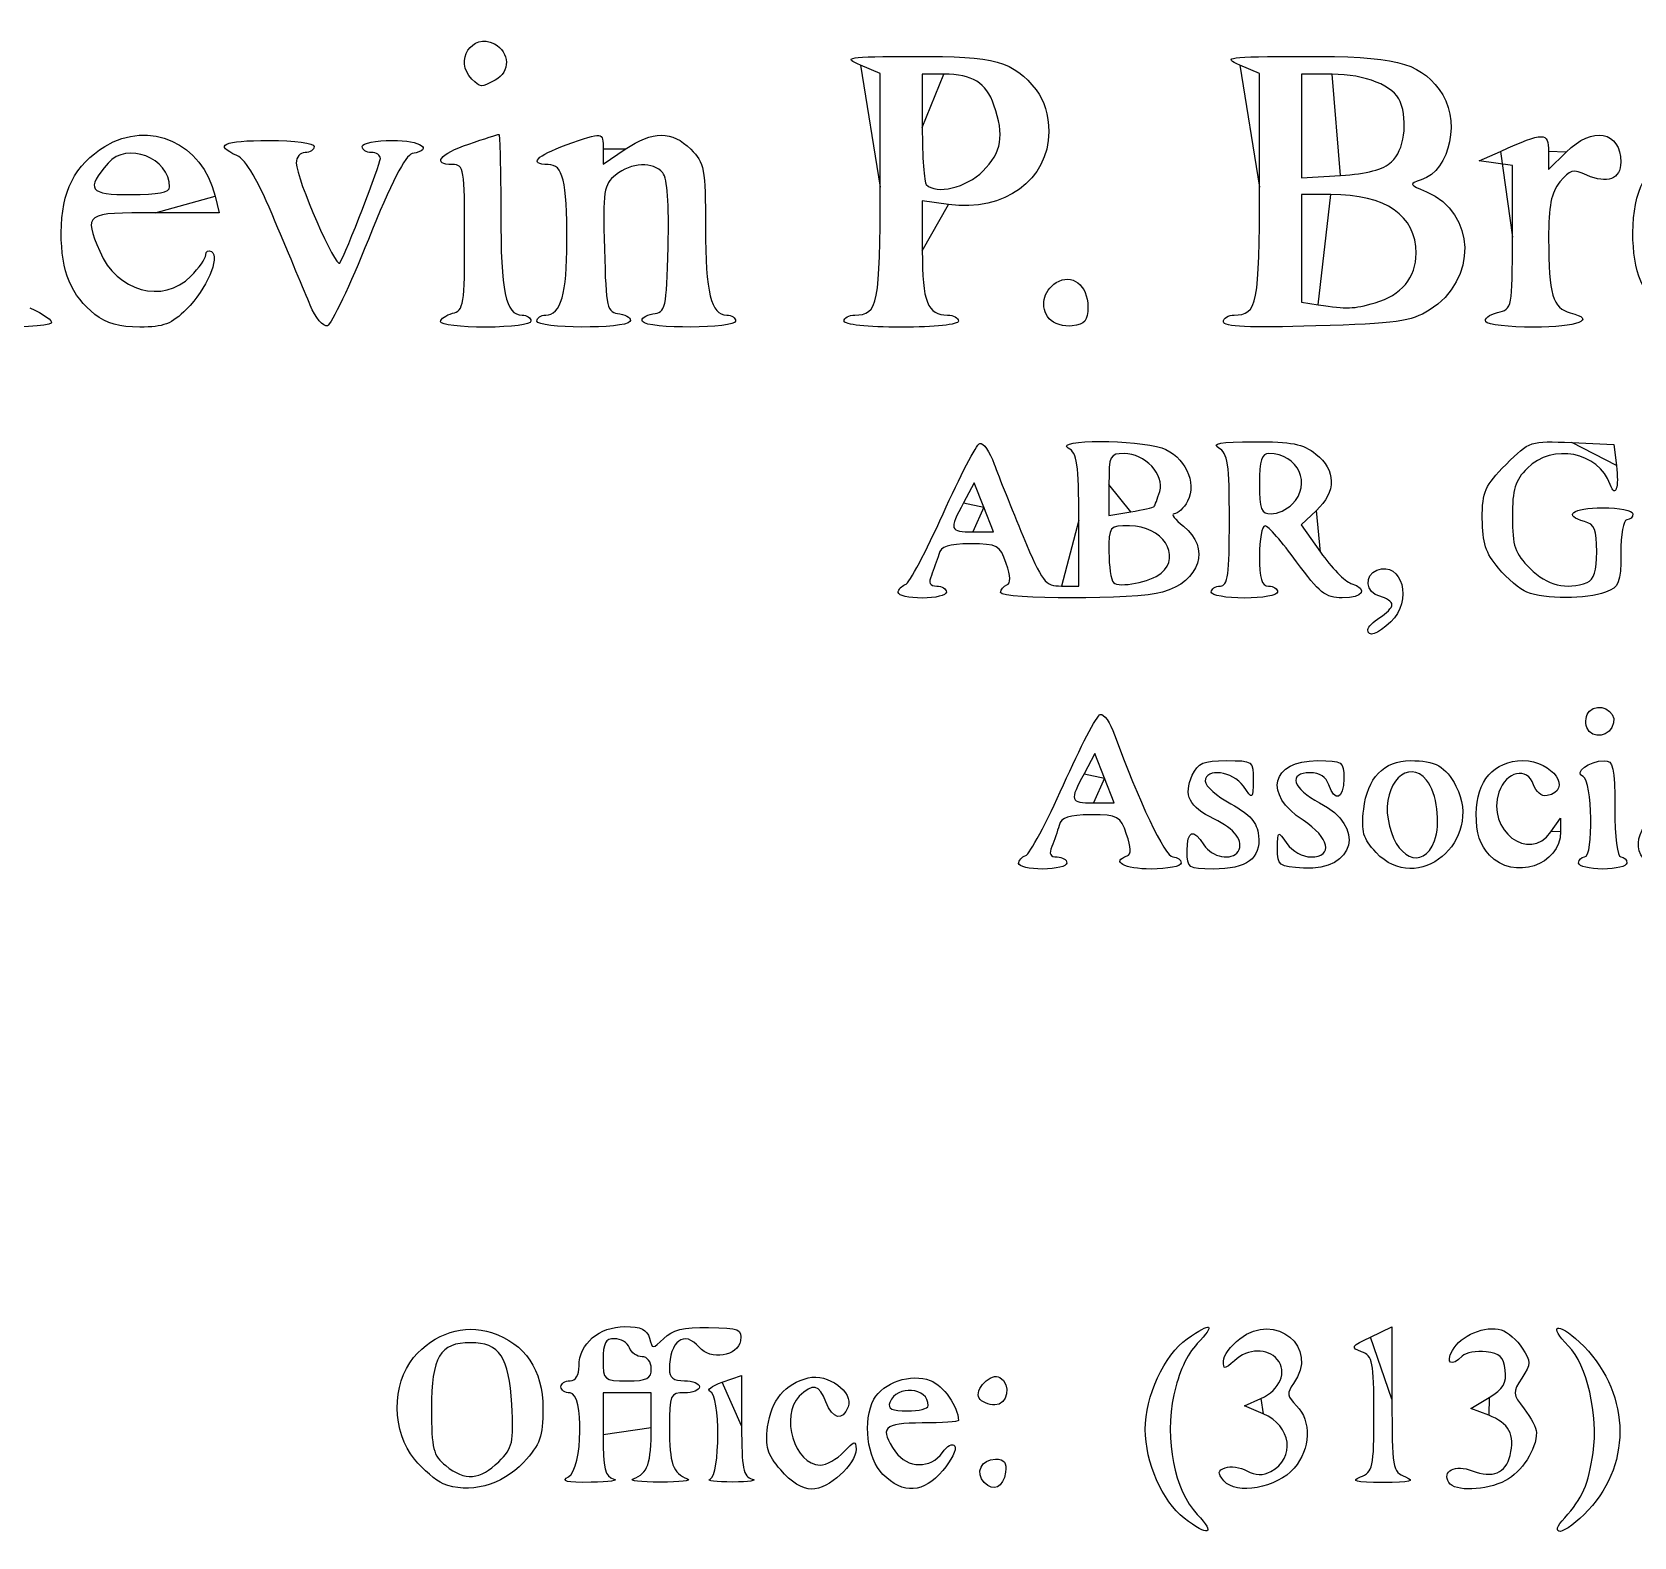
# Model space of a CAD drawing. Extents: x 1.04 to 4.15, y 7.76 to 9.54.
# Drawn here: x 2.197 to 3.084, y 8.709 to 9.542 of the extents above; entities that cross this region are included whole.
import ezdxf

# ---------------------------------------------------------------- set-up
doc = ezdxf.new("R2010")
doc.units = 0
doc.layers.add('Layer_1', color=7, linetype='CONTINUOUS')

msp = doc.modelspace()

# ---------------------------------------------------------------- linework, layer by layer
at = {"layer": 'Layer_1', "color": 7}
for points in [[(2.666429, 9.456621), (2.666429, 9.519449), (2.655595, 9.524158)], [(2.876429, 9.456621), (2.876429, 9.519449), (2.865595, 9.524158)], [(2.440429, 9.51646), (2.440429, 9.516461)], [(2.701648, 9.519127), (2.689762, 9.519127), (2.689762, 9.489683)], [(2.916594, 9.519127), (2.899762, 9.519127), (2.899762, 9.490406), (2.899762, 9.461684), (2.92124, 9.463052)], [(2.513095, 9.477561), (2.513095, 9.469328), (2.525227, 9.477561)], [(2.949573, 9.470623), (2.949573, 9.470623)], [(3.016429, 9.428969), (3.016429, 9.468684), (3.007262, 9.46995), (2.998095, 9.471216), (3.009762, 9.476439)], [(3.036429, 9.476275), (3.036429, 9.466307), (3.046172, 9.47605)], [(2.723352, 9.465537), (2.723352, 9.465537)], [(2.273095, 9.456719), (2.273095, 9.456719)], [(2.298306, 9.451627), (2.300485, 9.44246), (2.265123, 9.44246)], [(2.704345, 9.447001), (2.689762, 9.449), (2.689762, 9.421397)], [(2.915931, 9.452461), (2.899762, 9.452461), (2.899762, 9.422682), (2.899762, 9.392903), (2.908929, 9.391515)], [(2.350939, 9.391334), (2.350939, 9.391334)], [(2.940497, 9.392608), (2.940497, 9.392609)], [(2.231812, 9.386088), (2.231812, 9.386088)], [(2.423096, 9.382072), (2.423095, 9.382072)], [(2.476429, 9.382465), (2.476429, 9.382461)], [(2.646429, 9.382461), (2.646429, 9.382461)], [(2.760035, 9.383799), (2.760035, 9.383799)], [(2.856429, 9.382014), (2.856429, 9.382014)], [(3.001648, 9.382105), (3.001648, 9.382105)], [(3.04933, 9.315198), (3.072541, 9.314123), (3.074006, 9.302456)], [(2.723873, 9.279389), (2.718531, 9.292988), (2.712614, 9.281889)], [(2.793084, 9.29202), (2.793084, 9.274917), (2.805164, 9.276877)], [(2.717816, 9.26579), (2.729215, 9.26579), (2.723873, 9.279389), (2.723873, 9.279389)], [(2.818083, 9.279813), (2.818083, 9.279813)], [(2.894513, 9.281027), (2.894513, 9.281027)], [(2.907934, 9.277608), (2.89945, 9.269745), (2.910223, 9.254461)], [(2.766751, 9.23579), (2.776418, 9.23579), (2.776418, 9.272291)], [(2.821933, 9.242884), (2.821933, 9.242884)], [(2.676418, 9.232183), (2.676418, 9.232178)], [(2.849751, 9.232456), (2.849751, 9.232456)], [(3.024479, 9.232351), (3.024479, 9.232352)], [(2.936418, 9.211655), (2.936418, 9.211655)], [(3.057632, 9.157434), (3.057632, 9.157434)], [(2.79054, 9.12939), (2.785198, 9.142989), (2.779281, 9.13189)], [(2.784483, 9.11579), (2.795882, 9.11579), (2.79054, 9.12939), (2.79054, 9.12939)], [(3.037762, 9.099675), (3.043084, 9.107273), (3.043084, 9.099865)], [(2.886418, 9.090488), (2.886418, 9.090488)], [(2.973305, 9.094703), (2.973305, 9.094703)], [(2.743085, 9.082179), (2.743084, 9.082179)], [(2.836418, 9.089123), (2.836418, 9.089123)], [(2.940926, 9.08829), (2.940926, 9.08829)], [(3.003666, 9.086838), (3.003666, 9.086838)], [(3.053084, 9.082457), (3.053084, 9.082457)], [(2.937924, 8.820039), (2.949759, 8.825682), (2.949759, 8.785629)], [(2.539759, 8.802457), (2.539759, 8.802457)], [(2.579014, 8.795031), (2.589758, 8.798777), (2.589758, 8.770861)], [(2.539708, 8.769957), (2.539763, 8.789123), (2.52643, 8.789123), (2.513097, 8.789123), (2.513097, 8.766034)], [(2.693091, 8.782048), (2.693091, 8.782048)], [(2.72122, 8.78611), (2.72122, 8.78611)], [(2.878468, 8.777526), (2.868147, 8.781865), (2.877222, 8.786)], [(3.003281, 8.776738), (2.993486, 8.780436), (3.003502, 8.786527)], [(2.455274, 8.751003), (2.455274, 8.751003)], [(2.611372, 8.74646), (2.611372, 8.74646)], [(2.66794, 8.743972), (2.66794, 8.743972)], [(2.424487, 8.738849), (2.424486, 8.738849)], [(2.49393, 8.742724), (2.493925, 8.742724)], [(2.572258, 8.741331), (2.572259, 8.741331)], [(2.72406, 8.739488), (2.72406, 8.739488)], [(2.856744, 8.740405), (2.856744, 8.740404)], [(2.932259, 8.742561), (2.932259, 8.742561)], [(2.981245, 8.739413), (2.981245, 8.739413)], [(2.834789, 8.719694), (2.834789, 8.719694)], [(3.045427, 8.719957), (3.045427, 8.719957)]]:
    msp.add_lwpolyline(points, close=True, dxfattribs=at)
for points in [[(2.440429, 9.516461), (2.430364, 9.526525), (2.440586, 9.542488), (2.452882, 9.535908)], [(2.452882, 9.535908), (2.461549, 9.53127), (2.461783, 9.520444), (2.453314, 9.515911)], [(2.655595, 9.524158), (2.645484, 9.528552), (2.647496, 9.528875), (2.685761, 9.528997)], [(2.685761, 9.528997), (2.730348, 9.529139), (2.740223, 9.526401), (2.752801, 9.510411)], [(2.865595, 9.524158), (2.855568, 9.528516), (2.858179, 9.528876), (2.900702, 9.528997)], [(2.900702, 9.528997), (2.95135, 9.52914), (2.963774, 9.526124), (2.975869, 9.510748)], [(2.453314, 9.515911), (2.445279, 9.511611), (2.445278, 9.511611), (2.440429, 9.51646)], [(2.729411, 9.502034), (2.725024, 9.51462), (2.717703, 9.519127), (2.701648, 9.519127)], [(2.954358, 9.503978), (2.951048, 9.512604), (2.934787, 9.519127), (2.916594, 9.519127)], [(2.752801, 9.510411), (2.757402, 9.504561), (2.759762, 9.496716), (2.759762, 9.487267)], [(2.975869, 9.510748), (2.988131, 9.495159), (2.982304, 9.465832), (2.96591, 9.460629)], [(2.723352, 9.465537), (2.733789, 9.475975), (2.735308, 9.48512), (2.729411, 9.502034)], [(2.949573, 9.470623), (2.956398, 9.476799), (2.958681, 9.492713), (2.954358, 9.503978)], [(2.237231, 9.479145), (2.261978, 9.494233), (2.291323, 9.481012), (2.298306, 9.451627)], [(2.689762, 9.489683), (2.689762, 9.473488), (2.690762, 9.459238), (2.691984, 9.458016)], [(3.046172, 9.47605), (3.060697, 9.490575), (3.076429, 9.487681), (3.076429, 9.470484)], [(2.273095, 9.456719), (2.273095, 9.472786), (2.249457, 9.481998), (2.239119, 9.46996)], [(2.310406, 9.474084), (2.297341, 9.479965), (2.302611, 9.48246), (2.328095, 9.48246)], [(2.328095, 9.48246), (2.34254, 9.48246), (2.353095, 9.481053), (2.353095, 9.479127)], [(2.379762, 9.479127), (2.379762, 9.48096), (2.387262, 9.48246), (2.396429, 9.48246)], [(2.396429, 9.48246), (2.412181, 9.48246), (2.419646, 9.477544), (2.407457, 9.475197)], [(2.429762, 9.469127), (2.418001, 9.469127), (2.422624, 9.475007), (2.438689, 9.48048)], [(2.438689, 9.48048), (2.447266, 9.483403), (2.454766, 9.485794), (2.455356, 9.485794)], [(2.455356, 9.485794), (2.455946, 9.485794), (2.456429, 9.466195), (2.456429, 9.442241)], [(2.482707, 9.469127), (2.471489, 9.469127), (2.476057, 9.474097), (2.492709, 9.480011)], [(2.492709, 9.480011), (2.513334, 9.487337), (2.513095, 9.487365), (2.513095, 9.477561)], [(2.525227, 9.477561), (2.540575, 9.487976), (2.551201, 9.487991), (2.56158, 9.477617)], [(2.759762, 9.487267), (2.759762, 9.46068), (2.735129, 9.442781), (2.704345, 9.447001)], [(3.009762, 9.476439), (3.034034, 9.487305), (3.036429, 9.48729), (3.036429, 9.476275)], [(2.213108, 9.431462), (2.213119, 9.454099), (2.220692, 9.469061), (2.237231, 9.479145)], [(2.33163, 9.43746), (2.322116, 9.460253), (2.315405, 9.471834), (2.310406, 9.474084)], [(2.348095, 9.475794), (2.345345, 9.475794), (2.343148, 9.473169), (2.343212, 9.46996)], [(2.353095, 9.479127), (2.353095, 9.477294), (2.350845, 9.475794), (2.348095, 9.475794)], [(2.367338, 9.414569), (2.370777, 9.420132), (2.389762, 9.469221), (2.389762, 9.472547)], [(2.384762, 9.475794), (2.382012, 9.475794), (2.379762, 9.477294), (2.379762, 9.479127)], [(2.407457, 9.475197), (2.403664, 9.474467), (2.395725, 9.458926), (2.38319, 9.427697)], [(2.389762, 9.472547), (2.389762, 9.474333), (2.387512, 9.475794), (2.384762, 9.475794)], [(2.546137, 9.464484), (2.540839, 9.470868), (2.52862, 9.470314), (2.519993, 9.463299)], [(2.56158, 9.477617), (2.569239, 9.469958), (2.569762, 9.467174), (2.569762, 9.434064)], [(2.92124, 9.463052), (2.936043, 9.463994), (2.944848, 9.466347), (2.949573, 9.470623)], [(3.076429, 9.470484), (3.076429, 9.461157), (3.068761, 9.458207), (3.057664, 9.463263)], [(3.083108, 9.431462), (3.083119, 9.454099), (3.090692, 9.469061), (3.107231, 9.479145)], [(2.239119, 9.46996), (2.226488, 9.455254), (2.22847, 9.45246), (2.251533, 9.45246)], [(2.343212, 9.46996), (2.343391, 9.461046), (2.365166, 9.411054), (2.367338, 9.414569)], [(2.436429, 9.428815), (2.436429, 9.466905), (2.436061, 9.469127), (2.429762, 9.469127)], [(2.49305, 9.426408), (2.492994, 9.460489), (2.490902, 9.469127), (2.482707, 9.469127)], [(2.519993, 9.463299), (2.513349, 9.457896), (2.512891, 9.454883), (2.513791, 9.422466)], [(2.549045, 9.423651), (2.549671, 9.447473), (2.548677, 9.461424), (2.546137, 9.464484)], [(2.691984, 9.458016), (2.697655, 9.452345), (2.714103, 9.456289), (2.723352, 9.465537)], [(3.057664, 9.463263), (3.050012, 9.46675), (3.048232, 9.466299), (3.042704, 9.459471)], [(2.251533, 9.45246), (2.266808, 9.45246), (2.273095, 9.453702), (2.273095, 9.456719)], [(2.652429, 9.385794), (2.665277, 9.385794), (2.666429, 9.39162), (2.666429, 9.456621)], [(2.862429, 9.385794), (2.875277, 9.385794), (2.876429, 9.39162), (2.876429, 9.456621)], [(2.96591, 9.460629), (2.959036, 9.458448), (2.959189, 9.4581), (2.968779, 9.454067)], [(2.968779, 9.454067), (2.996352, 9.442474), (2.997273, 9.4051), (2.970396, 9.388489)], [(3.042704, 9.459471), (3.037856, 9.453485), (3.036439, 9.446308), (3.036474, 9.427924)], [(2.963095, 9.419986), (2.963095, 9.440953), (2.946383, 9.452461), (2.915931, 9.452461)], [(2.265123, 9.44246), (2.226008, 9.44246), (2.22561, 9.442184), (2.23441, 9.421122)], [(2.350939, 9.391334), (2.347972, 9.39837), (2.339283, 9.419127), (2.33163, 9.43746)], [(2.456429, 9.442241), (2.456429, 9.398595), (2.459101, 9.385794), (2.468213, 9.385794)], [(2.231812, 9.386088), (2.218631, 9.396456), (2.213094, 9.409888), (2.213108, 9.431462)], [(2.38319, 9.427697), (2.372944, 9.402169), (2.36271, 9.380665), (2.360447, 9.379911)], [(2.429762, 9.38676), (2.435965, 9.388382), (2.436429, 9.391306), (2.436429, 9.428815)], [(2.481311, 9.385794), (2.489671, 9.385794), (2.493097, 9.397647), (2.49305, 9.426408)], [(2.569762, 9.434064), (2.569762, 9.398121), (2.572771, 9.385798), (2.581546, 9.385798)], [(3.008118, 9.387168), (3.016395, 9.389246), (3.016429, 9.389416), (3.016429, 9.428969)], [(3.036474, 9.427924), (3.03653, 9.397157), (3.038781, 9.3895), (3.048471, 9.387068)], [(3.101812, 9.386088), (3.088631, 9.396456), (3.083094, 9.409888), (3.083108, 9.431462)], [(2.23441, 9.421122), (2.243756, 9.398753), (2.269356, 9.391751), (2.284913, 9.407309)], [(2.29623, 9.420917), (2.301187, 9.417853), (2.293515, 9.400059), (2.282476, 9.38902)], [(2.284913, 9.407309), (2.289413, 9.411809), (2.293095, 9.417147), (2.293095, 9.419172)], [(2.293095, 9.419172), (2.293095, 9.421197), (2.294506, 9.421982), (2.29623, 9.420917)], [(2.513791, 9.422466), (2.51472, 9.388977), (2.515088, 9.387419), (2.522311, 9.386394)], [(2.540546, 9.386394), (2.547791, 9.387423), (2.548134, 9.388923), (2.549045, 9.423651)], [(2.689762, 9.421397), (2.689762, 9.392914), (2.692562, 9.385794), (2.703762, 9.385794)], [(2.940497, 9.392609), (2.95483, 9.396589), (2.963095, 9.406603), (2.963095, 9.419986)], [(2.763929, 9.403753), (2.772479, 9.409138), (2.781429, 9.402325), (2.781429, 9.390431)], [(2.760035, 9.383799), (2.754726, 9.390195), (2.756453, 9.399045), (2.763929, 9.403753)], [(2.360447, 9.379911), (2.35815, 9.379146), (2.353952, 9.384189), (2.350939, 9.391334)], [(2.908929, 9.391515), (2.925337, 9.389029), (2.927931, 9.389119), (2.940497, 9.392608)], [(2.207525, 9.381338), (2.204159, 9.377972), (2.136428, 9.378705), (2.136428, 9.382106)], [(2.195831, 9.389769), (2.203476, 9.386346), (2.208739, 9.382552), (2.207525, 9.381338)], [(2.256622, 9.379127), (2.245483, 9.379127), (2.237987, 9.38123), (2.231812, 9.386088)], [(2.282476, 9.38902), (2.274262, 9.380806), (2.269873, 9.379127), (2.256622, 9.379127)], [(2.423095, 9.382072), (2.423095, 9.383691), (2.426095, 9.385801), (2.429762, 9.38676)], [(2.448096, 9.379127), (2.434346, 9.379127), (2.423096, 9.380452), (2.423096, 9.382072)], [(2.473096, 9.38246), (2.473096, 9.380535), (2.46254, 9.379127), (2.448096, 9.379127)], [(2.468213, 9.385794), (2.470898, 9.385794), (2.473096, 9.384294), (2.473096, 9.38246)], [(2.476429, 9.382461), (2.476429, 9.384294), (2.478626, 9.385794), (2.481311, 9.385794)], [(2.527948, 9.382227), (2.525338, 9.378004), (2.476429, 9.378231), (2.476429, 9.382465)], [(2.522311, 9.386394), (2.526464, 9.385804), (2.529, 9.38393), (2.527948, 9.382227)], [(2.534909, 9.382227), (2.533857, 9.38393), (2.536394, 9.385805), (2.540546, 9.386394)], [(2.586429, 9.382465), (2.586429, 9.37823), (2.537519, 9.378004), (2.534909, 9.382227)], [(2.581546, 9.385798), (2.584231, 9.385798), (2.586429, 9.384298), (2.586429, 9.382465)], [(2.646429, 9.382461), (2.646429, 9.384294), (2.649129, 9.385794), (2.652429, 9.385794)], [(2.678095, 9.379127), (2.659206, 9.379127), (2.646429, 9.380472), (2.646429, 9.382461)], [(2.709762, 9.382461), (2.709762, 9.380472), (2.696984, 9.379127), (2.678095, 9.379127)], [(2.703762, 9.385794), (2.707062, 9.385794), (2.709762, 9.384294), (2.709762, 9.382461)], [(2.77281, 9.379792), (2.76807, 9.379241), (2.762321, 9.381044), (2.760035, 9.383799)], [(2.781429, 9.390431), (2.781429, 9.382547), (2.779861, 9.380612), (2.77281, 9.379792)], [(2.856429, 9.382014), (2.856429, 9.384093), (2.859129, 9.385794), (2.862429, 9.385794)], [(2.907635, 9.379791), (2.870774, 9.378671), (2.856429, 9.379293), (2.856429, 9.382014)], [(2.970396, 9.388489), (2.960266, 9.382229), (2.952523, 9.381155), (2.907635, 9.379791)], [(3.001648, 9.382105), (3.000636, 9.383743), (3.003548, 9.386021), (3.008118, 9.387168)], [(3.028095, 9.379127), (3.014562, 9.379127), (3.002661, 9.380467), (3.001648, 9.382105)], [(3.048471, 9.387068), (3.063421, 9.383316), (3.052674, 9.379127), (3.028095, 9.379127)], [(2.701251, 9.275734), (2.710562, 9.29656), (2.719725, 9.314114), (2.721612, 9.314743)], [(2.721612, 9.314743), (2.723499, 9.315372), (2.727079, 9.31024), (2.729567, 9.303338)], [(2.770584, 9.312189), (2.762425, 9.316942), (2.808654, 9.316987), (2.822272, 9.312245)], [(2.776418, 9.272291), (2.776418, 9.303537), (2.775578, 9.309281), (2.770584, 9.312189)], [(2.822272, 9.312245), (2.834942, 9.307828), (2.8421, 9.293079), (2.83658, 9.282764)], [(2.853918, 9.312189), (2.849581, 9.314715), (2.854597, 9.315613), (2.873468, 9.315688)], [(2.859751, 9.27229), (2.859751, 9.303537), (2.858911, 9.309281), (2.853918, 9.312189)], [(2.873468, 9.315688), (2.8942, 9.315766), (2.900462, 9.314523), (2.907635, 9.308881)], [(3.012934, 9.30309), (3.026074, 9.31623), (3.026194, 9.31627), (3.04933, 9.315198)], [(3.070545, 9.292039), (3.064148, 9.310059), (3.038657, 9.314998), (3.0246, 9.300941)], [(2.729567, 9.303338), (2.732055, 9.296436), (2.739264, 9.278415), (2.745588, 9.26329)], [(2.801418, 9.309123), (2.793612, 9.309123), (2.793084, 9.30804), (2.793084, 9.29202)], [(2.821174, 9.288119), (2.824045, 9.297466), (2.81308, 9.309123), (2.801418, 9.309123)], [(2.881637, 9.309123), (2.877596, 9.309123), (2.876418, 9.30536), (2.876418, 9.292456)], [(2.894513, 9.281027), (2.905623, 9.292138), (2.897839, 9.309123), (2.881637, 9.309123)], [(2.907635, 9.308881), (2.918862, 9.300049), (2.918979, 9.287845), (2.907934, 9.277608)], [(2.999751, 9.273104), (2.999751, 9.288231), (3.001066, 9.291222), (3.012934, 9.30309)], [(3.074006, 9.302456), (3.075523, 9.290382), (3.073401, 9.283995), (3.070545, 9.292039)], [(3.0246, 9.300941), (3.017853, 9.294194), (3.016418, 9.289471), (3.016418, 9.274018)], [(2.818083, 9.279813), (2.818546, 9.28035), (2.819936, 9.284088), (2.821174, 9.288119)], [(2.876418, 9.292456), (2.876418, 9.278217), (2.877354, 9.275789), (2.882846, 9.275789)], [(2.68037, 9.236551), (2.682543, 9.237276), (2.69194, 9.254908), (2.701251, 9.275734)], [(2.712614, 9.281889), (2.704516, 9.266697), (2.704809, 9.26579), (2.717816, 9.26579)], [(2.805164, 9.276877), (2.811808, 9.277955), (2.817622, 9.279277), (2.818083, 9.279813)], [(2.829184, 9.275794), (2.827168, 9.275794), (2.829471, 9.272686), (2.834302, 9.268886)], [(2.83658, 9.282764), (2.834528, 9.278931), (2.8312, 9.275794), (2.829184, 9.275794)], [(2.882846, 9.275789), (2.886382, 9.275789), (2.891632, 9.278146), (2.894513, 9.281027)], [(3.056418, 9.27149), (3.043957, 9.274749), (3.049688, 9.279123), (3.066418, 9.279123)], [(3.066418, 9.279123), (3.075584, 9.279123), (3.083084, 9.277623), (3.083084, 9.275789)], [(3.083084, 9.275789), (3.083084, 9.273956), (3.081584, 9.272456), (3.079751, 9.272456)], [(2.804513, 9.269123), (2.793255, 9.269123), (2.793084, 9.268907), (2.793084, 9.254678)], [(2.821933, 9.242884), (2.833545, 9.252521), (2.822522, 9.269123), (2.804513, 9.269123)], [(2.834302, 9.268886), (2.849518, 9.256917), (2.843595, 9.238344), (2.822647, 9.232336)], [(2.854751, 9.235789), (2.858891, 9.235789), (2.859751, 9.242067), (2.859751, 9.27229)], [(2.87947, 9.269123), (2.877791, 9.269123), (2.876418, 9.261623), (2.876418, 9.252456)], [(2.89697, 9.24922), (2.889023, 9.260166), (2.881148, 9.269123), (2.87947, 9.269123)], [(3.008646, 9.24573), (3.001583, 9.254124), (2.999751, 9.259761), (2.999751, 9.273104)], [(3.016418, 9.274018), (3.016418, 9.257748), (3.017703, 9.253992), (3.026161, 9.245533)], [(3.063084, 9.254791), (3.063084, 9.266943), (3.061835, 9.270074), (3.056418, 9.27149)], [(3.079751, 9.272456), (3.077918, 9.272456), (3.076418, 9.264169), (3.076418, 9.25404)], [(2.716481, 9.259128), (2.70415, 9.259128), (2.700148, 9.257804), (2.698852, 9.253295)], [(2.736197, 9.24833), (2.73266, 9.258476), (2.73147, 9.259128), (2.716481, 9.259128)], [(2.745588, 9.26329), (2.75624, 9.23781), (2.757795, 9.23579), (2.766751, 9.23579)], [(2.698852, 9.253295), (2.69793, 9.250086), (2.696094, 9.244836), (2.694773, 9.241628)], [(2.793084, 9.254678), (2.793084, 9.246734), (2.794199, 9.239119), (2.795561, 9.237757)], [(2.876418, 9.252456), (2.876418, 9.239863), (2.87764, 9.235789), (2.881418, 9.235789)], [(2.922251, 9.22922), (2.912896, 9.229309), (2.909447, 9.232032), (2.89697, 9.24922)], [(2.910223, 9.254461), (2.916149, 9.246055), (2.923716, 9.238313), (2.927041, 9.237258)], [(2.94146, 9.244601), (2.955407, 9.249953), (2.961434, 9.22739), (2.949123, 9.21592)], [(3.057812, 9.237813), (3.061536, 9.239242), (3.063084, 9.244229), (3.063084, 9.254791)], [(3.076418, 9.25404), (3.076418, 9.237339), (3.075622, 9.235322), (3.067867, 9.232374)], [(2.694773, 9.241628), (2.693072, 9.237496), (2.693934, 9.235795), (2.697728, 9.235795)], [(2.736523, 9.236385), (2.738845, 9.23716), (2.738739, 9.241037), (2.736197, 9.24833)], [(2.795561, 9.237757), (2.798705, 9.234614), (2.816026, 9.237982), (2.821933, 9.242884)], [(2.943084, 9.230089), (2.935261, 9.232135), (2.934179, 9.241807), (2.94146, 9.244601)], [(3.024479, 9.232352), (3.020663, 9.233896), (3.013538, 9.239916), (3.008646, 9.24573)], [(3.026161, 9.245533), (3.035581, 9.236113), (3.046465, 9.233458), (3.057812, 9.237813)], [(2.676418, 9.232178), (2.676418, 9.233859), (2.678196, 9.235827), (2.68037, 9.236551)], [(2.689752, 9.229128), (2.682418, 9.229128), (2.676418, 9.230503), (2.676418, 9.232183)], [(2.703085, 9.232461), (2.703085, 9.230628), (2.697085, 9.229128), (2.689752, 9.229128)], [(2.697728, 9.235795), (2.700674, 9.235795), (2.703085, 9.234295), (2.703085, 9.232461)], [(2.733084, 9.232184), (2.733084, 9.233864), (2.734632, 9.235755), (2.736523, 9.236385)], [(2.822647, 9.232336), (2.808394, 9.228248), (2.733084, 9.22812), (2.733084, 9.232184)], [(2.849751, 9.232456), (2.849751, 9.234289), (2.852001, 9.235789), (2.854751, 9.235789)], [(2.868085, 9.229123), (2.858001, 9.229123), (2.849751, 9.230623), (2.849751, 9.232456)], [(2.886418, 9.232456), (2.886418, 9.230623), (2.878168, 9.229123), (2.868085, 9.229123)], [(2.881418, 9.235789), (2.884168, 9.235789), (2.886418, 9.234289), (2.886418, 9.232456)], [(2.927041, 9.237258), (2.936908, 9.234127), (2.933922, 9.229115), (2.922251, 9.22922)], [(3.067867, 9.232374), (3.057601, 9.22847), (3.034103, 9.228459), (3.024479, 9.232351)], [(2.949751, 9.22543), (2.949751, 9.227034), (2.946751, 9.22913), (2.943084, 9.230089)], [(2.943084, 9.21835), (2.946751, 9.22064), (2.949751, 9.223826), (2.949751, 9.22543)], [(2.936418, 9.211655), (2.936418, 9.213047), (2.939418, 9.21606), (2.943084, 9.21835)], [(2.949123, 9.21592), (2.941626, 9.208936), (2.936418, 9.207188), (2.936418, 9.211655)], [(3.059084, 9.166457), (3.064163, 9.171535), (3.073786, 9.166893), (3.072459, 9.160005)], [(2.767918, 9.125735), (2.777229, 9.14656), (2.786391, 9.164115), (2.788279, 9.164744)], [(2.788279, 9.164744), (2.790166, 9.165373), (2.793746, 9.160241), (2.796234, 9.153339)], [(3.057632, 9.157434), (3.056477, 9.160443), (3.057131, 9.164503), (3.059084, 9.166457)], [(2.796234, 9.153339), (2.809253, 9.117223), (2.824229, 9.08579), (2.828418, 9.08579)], [(3.072459, 9.160005), (3.070982, 9.152332), (3.0603, 9.15048), (3.057632, 9.157434)], [(2.839241, 9.131003), (2.842368, 9.137865), (2.845277, 9.139123), (2.858013, 9.139123)], [(2.867503, 9.124957), (2.861673, 9.133315), (2.846418, 9.135304), (2.846418, 9.127707)], [(2.858013, 9.139123), (2.87283, 9.139123), (2.873082, 9.138941), (2.87291, 9.12829)], [(2.900584, 9.10608), (2.878365, 9.120432), (2.882838, 9.139123), (2.908493, 9.139123)], [(2.908493, 9.139123), (2.922484, 9.139123), (2.923084, 9.138711), (2.923084, 9.129123)], [(2.934088, 9.112325), (2.936009, 9.129442), (2.945316, 9.139123), (2.959848, 9.139123)], [(2.968958, 9.12829), (2.958827, 9.140866), (2.944382, 9.126292), (2.947561, 9.106702)], [(2.959848, 9.139123), (2.973893, 9.139123), (2.979466, 9.136011), (2.985169, 9.124981)], [(2.996418, 9.109591), (2.996418, 9.127845), (3.006275, 9.139123), (3.022228, 9.139123)], [(3.028083, 9.125795), (3.024903, 9.135813), (3.012752, 9.13324), (3.00894, 9.121741)], [(3.022228, 9.139123), (3.038798, 9.139123), (3.050205, 9.122602), (3.035593, 9.119767)], [(3.055584, 9.130259), (3.050179, 9.132452), (3.058845, 9.138999), (3.067251, 9.139072)], [(3.067251, 9.139072), (3.072325, 9.139117), (3.073084, 9.135651), (3.073084, 9.112457)], [(2.747036, 9.086552), (2.74921, 9.087276), (2.758607, 9.104909), (2.767918, 9.125735)], [(2.779281, 9.13189), (2.771182, 9.116697), (2.771475, 9.11579), (2.784483, 9.11579)], [(2.851169, 9.106904), (2.837407, 9.113467), (2.834202, 9.119942), (2.839241, 9.131003)], [(2.846418, 9.127707), (2.846418, 9.125094), (2.852793, 9.119449), (2.860584, 9.115163)], [(2.87291, 9.12829), (2.872735, 9.117474), (2.872726, 9.117469), (2.867503, 9.124957)], [(2.904527, 9.132457), (2.891941, 9.132457), (2.894741, 9.123448), (2.909698, 9.115817)], [(2.914751, 9.12579), (2.913399, 9.13005), (2.909708, 9.132457), (2.904527, 9.132457)], [(2.923084, 9.129123), (2.923084, 9.117792), (2.917942, 9.115735), (2.914751, 9.12579)], [(2.985169, 9.124981), (3.000898, 9.094566), (2.963717, 9.063733), (2.940926, 9.08829)], [(2.973305, 9.094703), (2.976866, 9.10407), (2.974645, 9.12123), (2.968958, 9.12829)], [(3.035593, 9.119767), (3.032583, 9.119183), (3.029361, 9.121769), (3.028083, 9.125795)], [(3.056418, 9.08579), (3.06146, 9.08579), (3.060665, 9.128197), (3.055584, 9.130259)], [(2.909698, 9.115817), (2.935436, 9.102686), (2.929397, 9.078144), (2.900792, 9.079625)], [(3.00894, 9.121741), (3.001926, 9.100581), (3.025666, 9.082405), (3.037762, 9.099675)], [(2.783148, 9.109123), (2.770817, 9.109123), (2.766815, 9.107799), (2.765519, 9.10329)], [(2.802864, 9.098325), (2.799327, 9.108472), (2.798137, 9.109123), (2.783148, 9.109123)], [(2.864565, 9.088823), (2.868014, 9.094403), (2.862895, 9.101312), (2.851169, 9.106904)], [(2.860584, 9.115163), (2.871513, 9.109151), (2.875007, 9.105132), (2.87587, 9.097578)], [(2.940926, 9.08829), (2.933699, 9.096077), (2.93267, 9.099695), (2.934088, 9.112325)], [(3.003666, 9.086838), (2.998435, 9.092406), (2.996418, 9.098739), (2.996418, 9.109591)], [(3.073084, 9.112457), (3.073084, 9.096901), (3.074473, 9.08579), (3.076418, 9.08579)], [(3.090418, 9.083123), (3.080494, 9.093048), (3.088444, 9.108323), (3.107257, 9.115476)], [(2.765519, 9.10329), (2.764596, 9.100082), (2.762761, 9.094832), (2.76144, 9.091623)], [(2.803189, 9.086381), (2.805511, 9.087155), (2.805406, 9.091032), (2.802864, 9.098325)], [(2.836418, 9.089123), (2.836418, 9.100721), (2.839735, 9.101919), (2.845644, 9.092457)], [(2.886418, 9.090488), (2.886418, 9.100597), (2.886424, 9.100599), (2.891607, 9.093198)], [(2.90494, 9.08579), (2.917489, 9.08579), (2.915153, 9.09667), (2.900584, 9.10608)], [(2.947561, 9.106702), (2.951067, 9.085099), (2.966855, 9.07774), (2.973305, 9.094703)], [(3.043084, 9.099865), (3.043084, 9.081129), (3.017097, 9.072541), (3.003666, 9.086838)], [(2.76144, 9.091623), (2.759739, 9.087492), (2.760601, 9.08579), (2.764395, 9.08579)], [(2.845644, 9.092457), (2.849924, 9.085604), (2.861233, 9.083431), (2.864565, 9.088823)], [(2.87587, 9.097578), (2.87732, 9.084893), (2.869477, 9.079123), (2.850781, 9.079123)], [(2.900792, 9.079625), (2.887169, 9.080331), (2.886418, 9.080898), (2.886418, 9.090488)], [(2.891607, 9.093198), (2.894561, 9.08898), (2.900303, 9.08579), (2.90494, 9.08579)], [(2.743084, 9.082179), (2.743084, 9.08386), (2.744863, 9.085827), (2.747036, 9.086552)], [(2.756418, 9.079123), (2.749085, 9.079123), (2.743085, 9.080498), (2.743085, 9.082179)], [(2.769752, 9.082457), (2.769752, 9.080623), (2.763752, 9.079123), (2.756418, 9.079123)], [(2.764395, 9.08579), (2.767341, 9.08579), (2.769752, 9.08429), (2.769752, 9.082457)], [(2.816418, 9.079123), (2.801583, 9.079123), (2.793961, 9.083305), (2.803189, 9.086381)], [(2.833084, 9.082457), (2.833084, 9.080623), (2.825584, 9.079123), (2.816418, 9.079123)], [(2.828418, 9.08579), (2.830985, 9.08579), (2.833084, 9.08429), (2.833084, 9.082457)], [(2.850781, 9.079123), (2.837044, 9.079123), (2.836418, 9.079559), (2.836418, 9.089123)], [(3.053084, 9.082457), (3.053084, 9.08429), (3.054584, 9.08579), (3.056418, 9.08579)], [(3.066418, 9.079123), (3.059084, 9.079123), (3.053084, 9.080623), (3.053084, 9.082457)], [(3.079751, 9.082457), (3.079751, 9.080623), (3.073751, 9.079123), (3.066418, 9.079123)], [(3.076418, 9.08579), (3.078251, 9.08579), (3.079751, 9.08429), (3.079751, 9.082457)], [(2.865447, 8.81907), (2.885256, 8.834651), (2.909842, 8.814188), (2.895265, 8.794253)], [(2.408201, 8.808645), (2.419588, 8.822178), (2.43615, 8.827498), (2.451316, 8.822493)], [(2.499759, 8.804123), (2.499759, 8.816289), (2.510858, 8.82579), (2.525071, 8.82579)], [(2.525071, 8.82579), (2.534053, 8.82579), (2.537466, 8.824199), (2.538712, 8.819432)], [(2.546609, 8.819307), (2.551283, 8.823981), (2.55751, 8.825486), (2.571487, 8.825319)], [(2.566245, 8.814341), (2.558161, 8.824081), (2.549759, 8.817885), (2.549759, 8.802184)], [(2.571487, 8.825319), (2.588546, 8.825115), (2.590045, 8.824493), (2.589112, 8.818002)], [(2.836392, 8.8191), (2.849818, 8.828659), (2.852508, 8.827358), (2.841998, 8.816388)], [(2.983177, 8.812616), (2.987584, 8.82085), (3.001599, 8.826712), (3.010287, 8.823955)], [(3.010287, 8.823955), (3.013761, 8.822853), (3.018985, 8.818314), (3.021897, 8.81387)], [(3.047496, 8.815021), (3.035711, 8.826806), (3.041214, 8.8288), (3.053547, 8.817214)], [(2.439758, 8.816901), (2.422697, 8.816901), (2.418092, 8.809137), (2.418092, 8.780376)], [(2.462514, 8.782658), (2.461023, 8.809051), (2.455806, 8.816901), (2.439758, 8.816901)], [(2.451316, 8.822493), (2.470016, 8.816321), (2.479758, 8.801933), (2.479758, 8.780485)], [(2.519402, 8.819123), (2.514413, 8.819123), (2.513092, 8.816681), (2.513092, 8.807457)], [(2.527631, 8.814123), (2.526575, 8.816873), (2.522873, 8.819123), (2.519402, 8.819123)], [(2.538712, 8.819432), (2.540337, 8.81322), (2.540519, 8.813217), (2.546609, 8.819307)], [(2.589112, 8.818002), (2.587883, 8.809453), (2.572364, 8.806968), (2.566245, 8.814341)], [(2.813165, 8.768904), (2.813076, 8.787054), (2.823732, 8.810085), (2.836392, 8.8191)], [(2.841998, 8.816388), (2.836196, 8.810332), (2.831577, 8.800248), (2.82902, 8.788055)], [(2.856425, 8.806698), (2.856425, 8.809599), (2.860485, 8.815166), (2.865447, 8.81907)], [(2.932924, 8.811867), (2.926732, 8.814157), (2.927202, 8.814926), (2.937924, 8.820039)], [(3.061104, 8.755966), (3.064098, 8.776633), (3.057575, 8.804943), (3.047496, 8.815021)], [(3.053547, 8.817214), (3.081376, 8.791069), (3.083478, 8.750812), (3.058402, 8.724224)], [(2.408653, 8.752397), (2.396167, 8.767236), (2.395951, 8.794087), (2.408201, 8.808645)], [(2.513092, 8.807457), (2.513092, 8.796068), (2.51341, 8.79579), (2.526425, 8.79579)], [(2.534654, 8.809123), (2.531847, 8.809123), (2.528686, 8.811373), (2.527631, 8.814123)], [(2.539759, 8.802457), (2.539759, 8.806221), (2.537536, 8.809123), (2.534654, 8.809123)], [(2.862521, 8.80694), (2.857063, 8.802001), (2.856425, 8.801976), (2.856425, 8.806698)], [(2.886292, 8.807617), (2.880945, 8.814059), (2.870044, 8.813749), (2.862521, 8.80694)], [(2.877222, 8.786), (2.88784, 8.790838), (2.891996, 8.800743), (2.886292, 8.807617)], [(2.939759, 8.777457), (2.939759, 8.806555), (2.939162, 8.809559), (2.932924, 8.811867)], [(2.988685, 8.809383), (2.982679, 8.803377), (2.979295, 8.805363), (2.983177, 8.812616)], [(3.001852, 8.811883), (2.996587, 8.812485), (2.990662, 8.81136), (2.988685, 8.809383)], [(3.012472, 8.801704), (3.01164, 8.808925), (3.009461, 8.811014), (3.001852, 8.811883)], [(3.021897, 8.81387), (3.026751, 8.806462), (3.026731, 8.805086), (3.021656, 8.797342)], [(2.494759, 8.79579), (2.49787, 8.79579), (2.499759, 8.798938), (2.499759, 8.804123)], [(2.526425, 8.79579), (2.537536, 8.79579), (2.539759, 8.796901), (2.539759, 8.802457)], [(2.549759, 8.802184), (2.549759, 8.797586), (2.552099, 8.79579), (2.558092, 8.79579)], [(2.604158, 8.770283), (2.60613, 8.78499), (2.613866, 8.79434), (2.626636, 8.797451)], [(2.626636, 8.797451), (2.637435, 8.800083), (2.651904, 8.789523), (2.648752, 8.781309)], [(2.662964, 8.785552), (2.667942, 8.794854), (2.683519, 8.800063), (2.694205, 8.796)], [(2.72122, 8.78611), (2.718281, 8.790865), (2.72801, 8.800593), (2.732765, 8.797654)], [(2.732765, 8.797654), (2.739117, 8.793728), (2.737028, 8.782457), (2.729948, 8.782457)], [(3.003502, 8.786527), (3.011338, 8.791292), (3.013291, 8.794596), (3.012472, 8.801704)], [(3.021656, 8.797342), (3.016419, 8.789349), (3.016488, 8.788426), (3.022939, 8.780226)], [(2.489759, 8.792457), (2.489759, 8.79429), (2.492009, 8.79579), (2.494759, 8.79579)], [(2.494759, 8.789123), (2.492009, 8.789123), (2.489759, 8.790623), (2.489759, 8.792457)], [(2.493925, 8.742724), (2.501867, 8.747349), (2.502617, 8.789123), (2.494759, 8.789123)], [(2.558092, 8.789123), (2.550163, 8.789123), (2.549761, 8.788192), (2.54981, 8.769957)], [(2.558092, 8.79579), (2.562675, 8.79579), (2.566425, 8.79429), (2.566425, 8.792457)], [(2.566425, 8.792457), (2.566425, 8.790623), (2.562675, 8.789123), (2.558092, 8.789123)], [(2.572348, 8.789927), (2.570105, 8.790675), (2.573105, 8.792971), (2.579014, 8.795031)], [(2.572259, 8.741331), (2.577952, 8.743628), (2.578033, 8.788032), (2.572348, 8.789927)], [(2.636425, 8.784123), (2.632758, 8.793767), (2.629, 8.794555), (2.621663, 8.787218)], [(2.693091, 8.782048), (2.693091, 8.79224), (2.675574, 8.793735), (2.671787, 8.783865)], [(2.694205, 8.796), (2.70147, 8.793238), (2.709758, 8.781465), (2.709758, 8.773906)], [(2.82902, 8.788055), (2.823766, 8.763008), (2.829218, 8.735197), (2.841998, 8.721858)], [(2.895265, 8.794253), (2.891404, 8.788972), (2.891638, 8.787243), (2.896932, 8.781949)], [(2.418092, 8.780376), (2.418092, 8.75794), (2.418947, 8.754508), (2.425961, 8.748829)], [(2.455274, 8.751003), (2.463128, 8.758857), (2.463714, 8.761418), (2.462514, 8.782658)], [(2.479758, 8.780485), (2.479758, 8.764681), (2.47837, 8.760844), (2.468923, 8.750535)], [(2.621663, 8.787218), (2.610908, 8.776464), (2.619153, 8.749123), (2.633151, 8.749123)], [(2.648752, 8.781309), (2.645668, 8.773273), (2.640064, 8.774552), (2.636425, 8.784123)], [(2.66794, 8.743972), (2.659181, 8.752731), (2.656662, 8.773777), (2.662964, 8.785552)], [(2.671787, 8.783865), (2.670429, 8.780326), (2.672901, 8.779123), (2.681529, 8.779123)], [(2.681529, 8.779123), (2.687889, 8.779123), (2.693091, 8.78044), (2.693091, 8.782048)], [(2.729948, 8.782457), (2.726389, 8.782457), (2.722462, 8.784101), (2.72122, 8.78611)], [(2.896932, 8.781949), (2.905293, 8.773588), (2.904686, 8.758015), (2.895586, 8.747436)], [(2.949759, 8.785629), (2.949759, 8.747207), (2.950064, 8.745452), (2.957259, 8.742561)], [(3.022939, 8.780226), (3.026689, 8.775458), (3.029758, 8.76958), (3.029758, 8.767164)], [(2.529759, 8.741553), (2.537876, 8.744643), (2.539654, 8.749717), (2.539708, 8.769957)], [(2.54981, 8.769957), (2.549865, 8.749717), (2.551641, 8.744643), (2.559759, 8.741553)], [(2.589758, 8.770861), (2.589758, 8.747078), (2.590621, 8.74272), (2.595591, 8.741421)], [(2.611372, 8.74646), (2.603924, 8.755312), (2.602694, 8.759372), (2.604158, 8.770283)], [(2.689758, 8.772457), (2.668147, 8.772457), (2.665663, 8.769786), (2.674947, 8.756532)], [(2.709758, 8.773906), (2.709758, 8.773108), (2.700758, 8.772457), (2.689758, 8.772457)], [(2.882699, 8.74558), (2.89653, 8.752982), (2.894152, 8.770931), (2.878468, 8.777526)], [(2.932259, 8.742561), (2.939304, 8.745392), (2.939759, 8.74751), (2.939759, 8.777457)], [(3.015146, 8.754483), (3.018011, 8.765897), (3.014485, 8.772509), (3.003281, 8.776738)], [(2.513097, 8.766034), (2.513097, 8.746848), (2.514082, 8.742688), (2.51893, 8.741421)], [(2.646295, 8.756418), (2.652161, 8.762715), (2.653091, 8.762923), (2.653091, 8.757934)], [(2.700888, 8.756035), (2.703584, 8.759884), (2.706631, 8.761486), (2.707766, 8.759651)], [(2.834789, 8.719694), (2.822629, 8.729259), (2.813255, 8.75059), (2.813165, 8.768904)], [(3.029758, 8.767164), (3.029758, 8.758009), (3.02145, 8.745112), (3.012608, 8.74054)], [(2.424486, 8.738849), (2.42067, 8.740486), (2.413545, 8.746583), (2.408653, 8.752397)], [(2.653091, 8.757934), (2.653091, 8.749422), (2.637977, 8.73579), (2.628539, 8.73579)], [(2.633151, 8.749123), (2.636642, 8.749123), (2.642557, 8.752406), (2.646295, 8.756418)], [(2.674947, 8.756532), (2.681482, 8.747201), (2.694526, 8.746952), (2.700888, 8.756035)], [(2.707766, 8.759651), (2.708886, 8.757838), (2.705909, 8.751728), (2.701151, 8.746072)], [(2.72406, 8.739488), (2.718779, 8.744769), (2.722505, 8.752457), (2.730347, 8.752457)], [(2.730347, 8.752457), (2.735166, 8.752457), (2.736608, 8.75055), (2.735823, 8.745218)], [(2.994186, 8.746007), (3.0056, 8.741668), (3.012645, 8.744517), (3.015146, 8.754483)], [(3.045427, 8.719957), (3.055094, 8.73057), (3.058588, 8.738596), (3.061104, 8.755966)], [(2.468923, 8.750535), (2.457345, 8.737901), (2.438341, 8.732903), (2.424487, 8.738849)], [(2.425961, 8.748829), (2.436628, 8.740191), (2.44509, 8.740819), (2.455274, 8.751003)], [(2.628539, 8.73579), (2.623419, 8.73579), (2.616987, 8.739788), (2.611372, 8.74646)], [(2.701151, 8.746072), (2.690559, 8.733485), (2.679148, 8.732763), (2.66794, 8.743972)], [(2.735823, 8.745218), (2.73457, 8.736698), (2.729379, 8.734169), (2.72406, 8.739488)], [(2.856744, 8.740404), (2.853055, 8.74485), (2.85317, 8.746029), (2.857456, 8.747673)], [(2.895586, 8.747436), (2.886133, 8.736447), (2.863439, 8.732338), (2.856744, 8.740405)], [(2.857456, 8.747673), (2.860269, 8.748753), (2.865688, 8.747968), (2.869498, 8.745929)], [(2.869498, 8.745929), (2.87425, 8.743386), (2.878395, 8.743276), (2.882699, 8.74558)], [(2.981245, 8.739413), (2.977281, 8.745827), (2.984707, 8.749611), (2.994186, 8.746007)], [(2.50643, 8.739611), (2.492477, 8.739395), (2.48949, 8.740138), (2.49393, 8.742724)], [(2.51893, 8.741421), (2.522138, 8.740582), (2.516513, 8.739768), (2.50643, 8.739611)], [(2.544759, 8.73965), (2.533759, 8.73965), (2.527009, 8.740506), (2.529759, 8.741553)], [(2.559759, 8.741553), (2.562509, 8.740506), (2.555759, 8.73965), (2.544759, 8.73965)], [(2.584758, 8.739773), (2.575591, 8.739707), (2.569966, 8.740407), (2.572258, 8.741331)], [(2.595591, 8.741421), (2.5988, 8.740582), (2.593925, 8.739841), (2.584758, 8.739773)], [(2.944759, 8.739546), (2.929529, 8.739546), (2.926547, 8.740265), (2.932259, 8.742561)], [(2.957259, 8.742561), (2.96297, 8.740265), (2.959989, 8.739546), (2.944759, 8.739546)], [(3.012608, 8.74054), (3.001732, 8.734916), (2.984409, 8.734293), (2.981245, 8.739413)], [(2.841998, 8.721858), (2.852638, 8.710752), (2.847947, 8.709344), (2.834789, 8.719694)], [(3.04295, 8.712457), (3.040101, 8.712457), (3.040957, 8.715049), (3.045427, 8.719957)], [(3.058402, 8.724224), (3.052298, 8.717752), (3.045345, 8.712457), (3.04295, 8.712457)]]:
    msp.add_open_spline(points, degree=3, dxfattribs=at)

doc.saveas('drawing.dxf')
